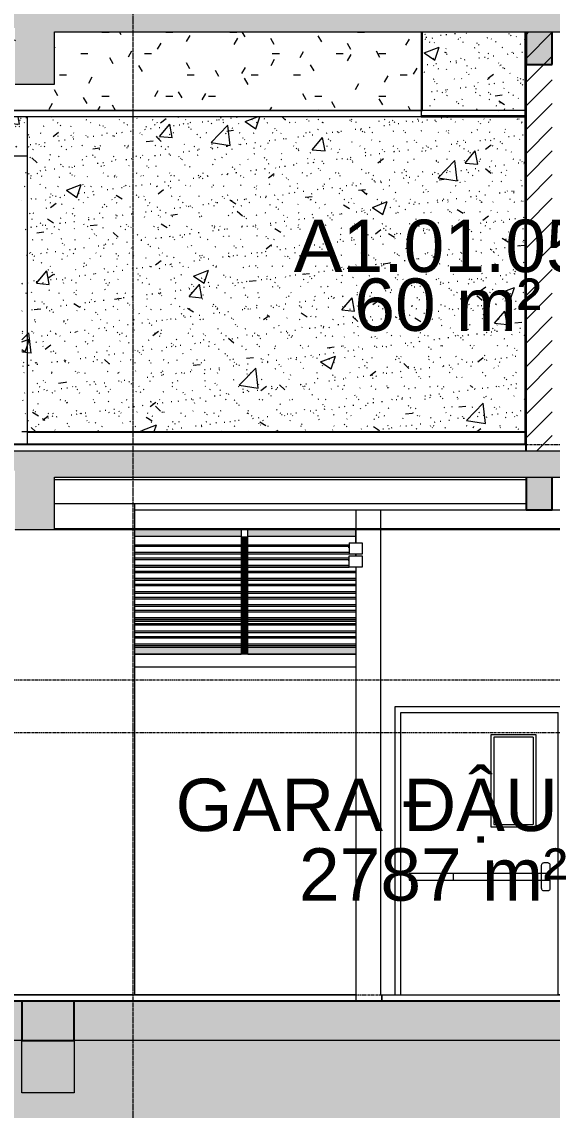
# Model space of a CAD drawing. Header units: millimetres. Extents: x 26124 to 258712, y -8723 to 35400.
# Drawn here: x 38003 to 42053, y -2882 to 5427 of the extents above; entities that cross this region are included whole.
import ezdxf

# ---------------------------------------------------------------- set-up
doc = ezdxf.new("R2010")
doc.units = ezdxf.units.MM
doc.linetypes.add('Centre', pattern=[31.75, 6.35, -4.7625, 15.875, -4.7625])
doc.linetypes.add('Grid Line', pattern=[22.225, 12.7, -3.175, 3.175, -3.175])
for name, color, linetype, lineweight in [('0-1', 7, 'Continuous', 5), ('A-AREA-IDEN', 2, 'Continuous', 9), ('A-CLNG', 13, 'Continuous', 9), ('A-CLNG-1', 250, 'Continuous', 18), ('A-CLNG-2', 7, 'Continuous', 9), ('A-CLNG-3', 13, 'Continuous', 18), ('A-CLNG-PATT-2', 9, 'Continuous', 9), ('A-CLNG-PATT-3', 13, 'Continuous', 9), ('A-DETL-GENF-1', 7, 'Continuous', 9), ('A-DETL-GENF-2', 9, 'Continuous', 9), ('A-DETL-MEDM', 33, 'Continuous', 18), ('A-DETL-THIN', 151, 'Continuous', 9), ('A-DOOR', 31, 'Continuous', 9), ('A-DOOR-1', 7, 'Continuous', 9), ('A-DOOR-FRAM', 31, 'Continuous', 9), ('A-FLOR-1', 10, 'Continuous', 25), ('A-FLOR-2', 7, 'Continuous', 9), ('A-FLOR-HRAL', 11, 'Continuous', 9), ('A-FLOR-HRAL-1', 253, 'Continuous', 9), ('A-FLOR-LEVL-2', 51, 'Centre', 9), ('A-FLOR-PATT-1', 7, 'Continuous', 9), ('A-GLAZ-CWMG', 51, 'Continuous', 9), ('A-WALL', 113, 'Continuous', 9), ('A-WALL-1', 113, 'Continuous', 18), ('A-WALL-PATT-1', 7, 'Continuous', 9), ('A-WALL-PATT-2', 9, 'Continuous', 9), ('A-WALL-PATT-4', 111, 'Continuous', 9), ('C-PRKG', 70, 'Continuous', 9), ('E-LITE-EQPM', 33, 'Continuous', 9), ('I-WALL-1', 250, 'Continuous', 18), ('I-WALL-2', 7, 'Continuous', 9), ('S-BEAM-1', 12, 'Continuous', 5), ('S-BEAM-2', 10, 'Continuous', 25), ('S-BEAM-3', 7, 'Continuous', 9), ('S-COLS', 52, 'Continuous', 9), ('S-GRID-1', 1, 'Grid Line', 9)]:
    doc.layers.add(name, color=color, linetype=linetype, lineweight=lineweight)
doc.styles.add('Arial_1', font='arial.ttf', dxfattribs={"height": 400})
pattern_1 = [(50, (80880.3, 14125), (1165.978, -102.01), [121.92, -1341.12]), (355, (80880.3, 14125), (-225.554, 1222.763), [97.536, -1072.896]), (100.451, (80977.5, 14116.5), (940.433, 1120.746), [103.616, -1139.776]), (46.184, (80880.3, 14450.1), (1734.906, -269.074), [182.88, -2011.68]), (96.636, (81024.9, 14427.7), (1519.377, 1583.536), [155.424, -1709.665]), (351.184, (80880.3, 14450.1), (1519.39, 1583.52), [146.304, -1609.344]), (21, (81042.9, 14368.8), (970.332, -654.498), [121.92, -1341.12]), (326, (81042.9, 14368.8), (395.533, 1178.804), [97.536, -1072.896]), (71.451, (81123.7, 14314.3), (1365.87, 524.296), [103.616, -1139.776]), (37.5, (80880.3, 14125), (19.767, 541.1527), [53.645, -1006.246, 53.645, -1035.507, -1076.96]), (37.5, (80880.3, 14125), (19.767, 541.1527), [-2149.043, 53.645, -1023.315]), (7.5, (80880.3, 14125), (427.646, 641.156), [53.645, -567.334, 53.645, -981.862, -410.464]), (7.5, (80880.3, 14125), (427.646, 641.156), [-1656.486, 53.645, -356.819]), (327.5, (80517.8, 14125), (867.782, -36.665), [53.645, -352.755, 53.645, -1214.323, -1682.496]), (327.5, (80517.8, 14125), (867.782, -36.665), [-1674.368, 53.645, -1628.85]), (317.5, (80355.2, 14125), (948.028, 162.731), [53.645, -474.675, 53.645, -788.416, -1194.816]), (317.5, (80355.2, 14125), (948.028, 162.731), [-1370.38, 53.645, -1141.17])]
pattern_2 = [(37.5, (80880.3, 14125), (-5.1206, 156.61216), [5.364, -118.181, 5.364, -132.812, -132.08]), (37.5, (80880.3, 14125), (-5.1206, 156.61216), [-261.722, 5.364, -126.716]), (7.5, (80880.3, 14125), (143.847, 229.3842), [5.364, -61.285, 5.364, -105.989, -42.672]), (7.5, (80880.3, 14125), (143.847, 229.3842), [-178.003, 5.364, -37.308]), (327.5, (80780.33, 14125), (253.11758, 0.46008), [5.364, -35.276, 5.364, -140.94, -191.008]), (327.5, (80780.33, 14125), (253.11758, 0.46008), [-186.944, 5.364, -185.644]), (317.5, (80780.33, 14125), (244.3381, 71.3376), [5.364, -14.956, 5.364, -90.546, -109.728]), (317.5, (80780.33, 14125), (244.3381, 71.3376), [-116.23, 5.364, -104.364])]

# ---------------------------------------------------------------- blocks, each defined once
blk = doc.blocks.new('NCV_TKTC_KET CAU_rvt-1-TKCS_MẶT CẮT 3')
at = {"layer": 'A-FLOR-PATT-1'}
h = blk.add_hatch(color=256, dxfattribs=at)
h.paths.add_polyline_path([(126852.6, -2350), (127252.6, -2350), (127252.6, -2050), (107452.6, -2050), (107452.6, -2350), (125935.5, -2350)])
h.paths.add_polyline_path([(34971.1, -2350), (53452.6, -2350), (53452.6, -2050), (33652.6, -2050), (33652.6, -2350), (34052.6, -2350)])
at = {"layer": 'S-BEAM-1'}
for points in [[(41852.6, 5100), (42052.6, 5100), (42052.6, 5350), (41852.6, 5350), (41852.6, 5225.8)], [(41852.6, 1700), (42052.6, 1700), (42052.6, 1950), (41852.6, 1950), (41852.6, 1809.6)], [(38402.6, -2750), (38402.6, -2050), (38002.6, -2050), (38002.6, -2750), (38219.9, -2750)]]:
    blk.add_hatch(color=256, dxfattribs=at).paths.add_polyline_path(points)
at = {"layer": 'A-FLOR-1'}
for p, q in [((53452.6, -2050), (33652.6, -2050)), ((38002.6, -2350), (38402.6, -2350))]:
    blk.add_line(p, q, dxfattribs=at)
at = {"layer": 'A-FLOR-2'}
blk.add_line((41852.6, 1930), (38252.6, 1930), dxfattribs=at)
at = {"layer": 'S-BEAM-2'}
for p, q in [((41852.6, 5350), (41852.6, 5100)), ((42052.6, 5100), (42052.6, 5350)), ((41852.6, 5100), (42052.6, 5100)), ((41852.6, 1950), (41852.6, 1700)), ((42052.6, 1700), (42052.6, 1950)), ((41852.6, 1700), (42052.6, 1700)), ((38402.6, -2050), (38002.6, -2050)), ((38002.6, -2050), (38002.6, -2350)), ((38402.6, -2350), (38402.6, -2050))]:
    blk.add_line(p, q, dxfattribs=at)
at = {"layer": 'S-BEAM-3'}
for p, q in [((38252.6, 1750), (41852.6, 1750)), ((38862.6, 1700), (41852.6, 1700)), ((42052.6, 1700), (42452.6, 1700))]:
    blk.add_line(p, q, dxfattribs=at)
blk = doc.blocks.new('DOOR_CW_01 CANH MO-PANEL KINH - DIG_02-800x2200-CỬA NHÔM KÍNH-400864-TKCS_MẶT CẮT 3')
at = {"layer": 'A-DOOR-1'}
for p, q in [((38042.564287, 7800), (37932.564287, 7800)), ((38052.564287, 5695), (38052.564287, 5700)), ((38052.564287, 5695), (38052.564287, 5700)), ((38052.564287, 5695), (38052.564287, 5700)), ((38112.564287, 5695), (38112.564287, 5700)), ((38152.564287, 5700), (38152.564287, 5695)), ((38152.564287, 5700), (38152.564287, 5695)), ((38152.564287, 5695), (38152.564287, 5700))]:
    blk.add_line(p, q, dxfattribs=at)
blk = doc.blocks.new('Railing - Railing-957962-TKCS_MẶT CẮT 3')
at = {"layer": 'A-FLOR-HRAL-1'}
for p, q in [((38042.564287, 2295), (41842.564287, 2295)), ((38042.564287, 2295), (38042.564287, 2200)), ((41852.564287, 2295), (41842.564287, 2295)), ((41842.564287, 2295), (41842.564287, 2200)), ((41852.564287, 2200), (41852.564287, 2295)), ((41842.564287, 2200), (41852.564287, 2200))]:
    blk.add_line(p, q, dxfattribs=at)
blk = doc.blocks.new('CL_01-VÁCH DỰNG THẠCH CAO CĂN HỘ LOẠI 1-5D9 - CL_01-VÁCH DỰNG THẠCH CAO CĂN HỘ LOẠI 1A-5-861306-TKCS_MẶT CẮT 3')
at = {"layer": 'A-CLNG-PATT-2'}
h = blk.add_hatch(dxfattribs=at)
h.set_pattern_fill('FP_2', color=256, style=0, pattern_type=2)
h.set_pattern_definition([(0, (80880.3, 14125), (650.24, 162.56), [53.645, -434.035, 53.645, -434.035, -2600.96]), (0, (80880.3, 14125), (650.24, 162.56), [-975.36, 53.645, -921.715, 53.645, -434.035, -1137.92]), (0, (80880.3, 14125), (650.24, 162.56), [-2438.4, 53.645, -271.475, 53.645, -759.155]), (120, (81124.14, 14206.28), (-465.9011, 481.84436), [53.645, -434.035, 53.645, -3034.995]), (120, (81124.14, 14206.28), (-465.9011, 481.84436), [-541.325, -434.035, 53.645, -921.715, -1625.6]), (120, (81124.14, 14206.28), (-465.9011, 481.84436), [-1950.72, 53.645, -434.035, 53.645, -1084.275]), (120, (81124.14, 14206.28), (-465.9011, 481.84436), [-2492.045, -271.475, 53.645, -759.155]), (240, (81205.42, 14531.4), (-184.3389, -644.40436), [53.645, -434.035, 53.645, -3034.995]), (240, (81205.42, 14531.4), (-184.3389, -644.40436), [-541.325, -434.035, 53.645, -921.715, -1625.6]), (240, (81205.42, 14531.4), (-184.3389, -644.40436), [-1950.72, 53.645, -434.035, 53.645, -1084.275]), (240, (81205.42, 14531.4), (-184.3389, -644.40436), [-2492.045, -271.475, 53.645, -759.155])])
h.paths.add_polyline_path([(38219.9, 4750), (41052.6, 4750), (41052.6, 5350), (38252.6, 5350), (38252.6, 4950), (37952.1, 4950), (37952.1, 5380), (35452.4, 5380), (35452.6, 4750), (37813.8, 4750)])
at = {"layer": 'A-CLNG-1'}
for p, q in [((35442.4, 5380), (35442.4, 4750)), ((35452.4, 4750), (35452.4, 5380)), ((41052.6, 5350), (41052.6, 4750)), ((41062.6, 4750), (41062.6, 5350)), ((35442.4, 4750), (35452.4, 4750)), ((41052.6, 4750), (41062.6, 4750))]:
    blk.add_line(p, q, dxfattribs=at)
at = {"layer": 'A-CLNG-2'}
blk.add_line((41052.6, 4750), (35452.6, 4750), dxfattribs=at)
blk = doc.blocks.new('NCV_TKTC_TANG 1_rvt-1-TKCS_MẶT CẮT 3')
at = {"layer": 'A-WALL-PATT-1'}
h = blk.add_hatch(dxfattribs=at)
h.set_pattern_fill('FP_5', color=256, style=0, pattern_type=2)
h.set_pattern_definition([(45, (80880.3, 14125), (-84.8528, 84.8528), [])])
h.paths.add_polyline_path([(41842.6, 2300), (41852.6, 2300), (41852.6, 5350), (41842.6, 5350), (41842.6, 2407.6)])
at = {"layer": 'A-WALL-PATT-2'}
h = blk.add_hatch(dxfattribs=at)
h.set_pattern_fill('FP_6', color=256, style=0, pattern_type=2)
h.set_pattern_definition(pattern_1)
h.paths.add_polyline_path([(38042.6, 2300), (41842.6, 2300), (41842.6, 4700), (38042.6, 4700), (38042.6, 2407.6)])
h.paths.add_polyline_path([(41468.6, 4750), (41842.6, 4750), (41842.6, 5350), (41062.6, 5350), (41062.6, 4750)])
h = blk.add_hatch(dxfattribs=at)
h.set_pattern_fill('FP_7', color=256, style=0, pattern_type=2)
h.set_pattern_definition(pattern_2)
h.paths.add_polyline_path([(38042.6, 2300), (41842.6, 2300), (41842.6, 4700), (38042.6, 4700), (38042.6, 2407.6)])
h.paths.add_polyline_path([(41468.6, 4750), (41842.6, 4750), (41842.6, 5350), (41062.6, 5350), (41062.6, 4750)])
h = blk.add_hatch(dxfattribs=at)
h.set_pattern_fill('FP_6', color=256, style=0, pattern_type=2)
h.set_pattern_definition(pattern_1)
h.paths.add_polyline_path([(37102.6, 2300), (37102.6, 4400), (38002.6, 4400), (38002.6, 2300), (38042.6, 2300), (38042.6, 4700), (37622.2, 4700), (37622.2, 4660), (37482.2, 4660), (37482.2, 4700), (37062.2, 4700), (37062.2, 2300)])
h = blk.add_hatch(dxfattribs=at)
h.set_pattern_fill('FP_7', color=256, style=0, pattern_type=2)
h.set_pattern_definition(pattern_2)
h.paths.add_polyline_path([(37102.6, 2300), (37102.6, 4400), (38002.6, 4400), (38002.6, 2300), (38042.6, 2300), (38042.6, 4700), (37622.2, 4700), (37622.2, 4660), (37482.2, 4660), (37482.2, 4700), (37062.2, 4700), (37062.2, 2300)])
at = {"layer": 'A-CLNG-1'}
for p, q in [((41852.6, 4750), (41052.6, 4750)), ((41052.6, 4750), (41052.6, 4700)), ((41852.6, 4700), (41852.6, 4750)), ((41052.6, 4700), (41852.6, 4700))]:
    blk.add_line(p, q, dxfattribs=at)
at = {"layer": 'A-CLNG-2'}
for p, q in [((35452.6, 4750), (41052.6, 4750)), ((41052.6, 4700), (35452.6, 4700)), ((41852.6, 4710), (41052.6, 4710))]:
    blk.add_line(p, q, dxfattribs=at)
at = {"layer": 'A-FLOR-1'}
for p, q in [((41852.6, 2200), (35052.6, 2200)), ((41852.6, 2150), (41852.6, 2200))]:
    blk.add_line(p, q, dxfattribs=at)
at = {"layer": 'I-WALL-1'}
for p, q in [((41842.6, 5350), (41842.6, 2300)), ((41852.6, 2300), (41852.6, 5350)), ((41842.6, 2300), (41852.6, 2300))]:
    blk.add_line(p, q, dxfattribs=at)
at = {"layer": 'I-WALL-2'}
for p, q in [((38042.6, 4700), (38042.6, 2300)), ((38002.6, 2300), (38042.6, 2300)), ((38042.6, 2300), (41842.6, 2300))]:
    blk.add_line(p, q, dxfattribs=at)
at = {"layer": 'A-CLNG'}
blk.add_blockref('CL_01-VÁCH DỰNG THẠCH CAO CĂN HỘ LOẠI 1-5D9 - CL_01-VÁCH DỰNG THẠCH CAO CĂN HỘ LOẠI 1A-5-861306-TKCS_MẶT CẮT 3', (0, 0), dxfattribs=at)
at = {"layer": 'A-DOOR'}
blk.add_blockref('DOOR_CW_01 CANH MO-PANEL KINH - DIG_02-800x2200-CỬA NHÔM KÍNH-400864-TKCS_MẶT CẮT 3', (0, -3400), dxfattribs=at)
at = {"layer": 'A-FLOR-HRAL'}
blk.add_blockref('Railing - Railing-957962-TKCS_MẶT CẮT 3', (0, 0), dxfattribs=at)
blk = doc.blocks.new('xe oto1 - xe oto-612721-TKCS_MẶT CẮT 3')
at = {"layer": 'C-PRKG'}
for p, q in [((38652.635618, -2000), (33852.635618, -2000)), ((33852.635618, -2000), (38652.635618, -2000)), ((33852.635618, -2000), (33902.635618, -2000)), ((34352.635618, -2000), (33852.635618, -2000)), ((33902.635618, -2000), (33852.635618, -2000)), ((33902.635618, -2000), (34352.635618, -2000)), ((38652.635618, -2000), (33952.564287, -2000)), ((33952.564287, -2000), (38652.635618, -2000)), ((33952.564287, -2000), (34352.635618, -2000)), ((34352.635618, -2000), (33952.564287, -2000)), ((34682.635618, -2000), (35032.635618, -2000)), ((34682.635618, -2000), (35032.635618, -2000)), ((34682.635618, -2000), (35032.635618, -2000)), ((34682.635618, -2000), (35032.635618, -2000)), ((34802.635618, -2000), (34902.635618, -2000)), ((34902.635618, -2000), (34802.635618, -2000)), ((34802.635618, -2000), (34902.635618, -2000)), ((34902.635618, -2000), (34802.635618, -2000)), ((34802.635618, -2000), (34902.635618, -2000)), ((34902.635618, -2000), (34802.635618, -2000)), ((34802.635618, -2000), (34902.635618, -2000)), ((34902.635618, -2000), (34802.635618, -2000)), ((38352.635618, -2000), (38752.635618, -2000)), ((38852.635618, -2000), (38352.635618, -2000)), ((38352.635618, -2000), (38852.635618, -2000)), ((38752.635618, -2000), (38352.635618, -2000)), ((38752.635618, -2000), (38852.635618, -2000)), ((38852.635618, -2000), (38752.635618, -2000))]:
    blk.add_line(p, q, dxfattribs=at)
blk = doc.blocks.new('EAE_STL_PENDANT_TK_15W_120cm - LIC_01-ĐÈN LED BATTEN 1_2_ P_2x20W_ ÁNH SÁNG TRẮNG 6000K_ LẮP ĐẶT NỔI_TREO TY-V8-TKCS_MẶT CẮT 3')
at = {"layer": 'E-LITE-EQPM'}
for p, q in [((40502.6, 1350), (40602.6, 1350)), ((40502.6, 1348), (40502.6, 1350)), ((40502.6, 1264), (40502.6, 1348)), ((40550.1, 1364), (40550.1, 1350)), ((40550.1, 1364), (40550.1, 1350)), ((40555.1, 1350), (40555.1, 1364)), ((40555.1, 1350), (40555.1, 1364)), ((40602.6, 1350), (40602.6, 1348)), ((40602.6, 1348), (40602.6, 1264)), ((40500.6, 1321.7), (40500.6, 1322)), ((40500.6, 1322), (40502.6, 1322)), ((40500.6, 1321.9), (40502.6, 1321.9)), ((40500.6, 1321.9), (40502.6, 1321.9)), ((40500.6, 1311.8), (40500.6, 1321.7)), ((40500.6, 1321.7), (40502.6, 1321.7)), ((40502.6, 1311.8), (40500.6, 1311.8)), ((40500.6, 1311.7), (40502.6, 1311.7)), ((40602.6, 1264), (40502.6, 1264))]:
    blk.add_line(p, q, dxfattribs=at)
blk = doc.blocks.new('EAE_STL_PENDANT_TK_15W_120cm - LIC_01-ĐÈN LED BATTEN 1_2_ P_2x20W_ ÁNH SÁNG TRẮNG 6000K_ LẮP ĐẶT NỔI_TREO TY-1354115-TKCS_MẶT CẮT 3')
at = {"layer": 'E-LITE-EQPM'}
for p, q in [((34950.1, 1550), (34950.1, 1450)), ((34950.1, 1550), (34950.1, 1450)), ((34955.1, 1450), (34955.1, 1550)), ((34955.1, 1450), (34955.1, 1550)), ((34902.6, 1422), (34900.6, 1422)), ((34900.6, 1420.6), (34900.6, 1421.9)), ((34902.6, 1421.9), (34900.6, 1421.9)), ((34902.6, 1421.9), (34900.6, 1421.9)), ((34900.6, 1411.8), (34900.6, 1420.6)), ((34902.6, 1420.6), (34900.6, 1420.6)), ((34902.6, 1420.6), (34900.6, 1420.6)), ((34902.6, 1450), (35002.6, 1450)), ((34902.6, 1450), (34902.6, 1448)), ((34902.6, 1448), (34902.6, 1364)), ((35002.6, 1450), (35002.6, 1448)), ((35002.6, 1448), (35002.6, 1364)), ((34902.6, 1411.8), (34900.6, 1411.8)), ((34902.6, 1411.7), (34900.6, 1411.7)), ((35002.6, 1364), (34902.6, 1364))]:
    blk.add_line(p, q, dxfattribs=at)
blk = doc.blocks.new('FD_01 - FD_01-1200x2200mm-1787918-TKCS_MẶT CẮT 3')
at = {"layer": 'A-DOOR'}
for p, q in [((41587.6, -15), (41927.6, -15)), ((41587.6, -720), (41587.6, -15)), ((41607.6, -35), (41607.6, -700)), ((41907.6, -35), (41607.6, -35)), ((41907.6, -35), (41907.6, -700)), ((41927.6, -15), (41927.6, -720)), ((41927.6, -720), (41587.6, -720)), ((41607.6, -700), (41907.6, -700)), ((41990.6, -992), (42016, -992)), ((41297.2, -1074.6), (40960.1, -1074.6)), ((40960.1, -1074.6), (40960.1, -1125.4)), ((41297.2, -1074.6), (41297.2, -1125.4)), ((41971.6, -1074.6), (41297.2, -1074.6)), ((41971.6, -1074.6), (41971.6, -1011.1)), ((41971.6, -1125.4), (41971.6, -1074.6)), ((42035.1, -1074.6), (41971.6, -1074.6)), ((42035.1, -1011.1), (42035.1, -1074.6)), ((42035.1, -1125.4), (42035.1, -1074.6)), ((40960.1, -1125.4), (41297.2, -1125.4)), ((41297.2, -1125.4), (41971.6, -1125.4)), ((41971.6, -1125.4), (42035.1, -1125.4)), ((41971.6, -1188.9), (41971.6, -1125.4)), ((42035.1, -1125.4), (42035.1, -1188.9)), ((42016, -1207.9), (41990.6, -1207.9))]:
    blk.add_line(p, q, dxfattribs=at)
at = {"layer": 'A-DOOR', "flags": 128}
for points in [[(41971.6, -1011.1), (41972, -1006.9), (41973.5, -1002.8), (41975.7, -999.2), (41978.7, -996.2), (41982.3, -993.9), (41986.4, -992.5), (41990.6, -992)], [(42016, -992), (42020.3, -992.5), (42024.3, -993.9), (42027.9, -996.2), (42030.9, -999.2), (42033.2, -1002.8), (42034.6, -1006.9), (42035.1, -1011.1)], [(41990.6, -1207.9), (41986.4, -1207.5), (41982.3, -1206.1), (41978.7, -1203.8), (41975.7, -1200.8), (41973.5, -1197.2), (41972, -1193.1), (41971.6, -1188.9)], [(42035.1, -1188.9), (42034.6, -1193.1), (42033.2, -1197.2), (42030.9, -1200.8), (42027.9, -1203.8), (42024.3, -1206.1), (42020.3, -1207.5), (42016, -1207.9)]]:
    blk.add_lwpolyline(points, dxfattribs=at)
at = {"layer": 'A-DOOR-FRAM'}
for p, q in [((40897.6, -2000), (40897.6, 155)), ((40897.6, 155), (42097.6, 155)), ((42097.6, -2000), (42097.6, 155)), ((40852.6, -2000), (40897.6, -2000)), ((42142.6, -2000), (42097.6, -2000))]:
    blk.add_line(p, q, dxfattribs=at)
blk = doc.blocks.new('XE MAY2 - xe may 2-614215-TKCS_MẶT CẮT 3')
at = {"layer": 'C-PRKG'}
for p, q in [((38862.564287, -2000), (38952.564287, -2000)), ((38952.564287, -2000), (38862.564287, -2000))]:
    blk.add_line(p, q, dxfattribs=at)
blk = doc.blocks.new('XE MAY2 - xe may 2-V18-TKCS_MẶT CẮT 3')
at = {"layer": 'C-PRKG'}
for p, q in [((38952.564287, -2000), (39752.564287, -2000)), ((39752.564287, -2000), (38952.564287, -2000)), ((39102.564287, -2000), (39602.564287, -2000)), ((39102.564287, -2000), (39602.564287, -2000))]:
    blk.add_line(p, q, dxfattribs=at)
blk = doc.blocks.new('Rectangular Mullion - 50 x 100mm-3084807-TKCS_MẶT CẮT 3')
at = {"layer": 'A-GLAZ-CWMG'}
blk.add_hatch(color=256, dxfattribs=at).paths.add_polyline_path([(39727.5, 1500), (40550.1, 1500), (40550.1, 1550), (39727.5, 1550)])
for q in [(39727.5, 1550), (40552.6, 1500)]:
    blk.add_line((39727.5, 1500), q, dxfattribs=at)
blk = doc.blocks.new('Rectangular Mullion - 50 x 100mm-V26-TKCS_MẶT CẮT 3')
at = {"layer": 'A-GLAZ-CWMG'}
blk.add_hatch(color=256, dxfattribs=at).paths.add_polyline_path([(38862.6, 1500), (39677.6, 1500), (39677.6, 1550), (38862.6, 1550)])
for p in [(38862.6, 1500), (39677.6, 1550)]:
    blk.add_line(p, (39677.6, 1500), dxfattribs=at)
blk = doc.blocks.new('Rectangular Mullion - 50 x 100mm-3084809-TKCS_MẶT CẮT 3')
at = {"layer": 'A-GLAZ-CWMG'}
blk.add_hatch(color=256, dxfattribs=at).paths.add_polyline_path([(38862.6, 600), (39677.7, 600), (39677.7, 650), (38862.6, 650), (38862.6, 613.7)])
for p, q in [((39677.7, 650), (38862.6, 650)), ((38862.6, 600), (39677.7, 600)), ((39677.7, 650), (39677.7, 600))]:
    blk.add_line(p, q, dxfattribs=at)
blk = doc.blocks.new('Rectangular Mullion - 50 x 100mm-V27-TKCS_MẶT CẮT 3')
at = {"layer": 'A-GLAZ-CWMG'}
blk.add_hatch(color=256, dxfattribs=at).paths.add_polyline_path([(39727.6, 600), (40552.6, 600), (40552.6, 650), (39727.6, 650), (39727.6, 613.7)])
for p, q in [((39727.6, 600), (39727.6, 650)), ((40552.6, 650), (39727.6, 650)), ((39727.6, 600), (40552.6, 600))]:
    blk.add_line(p, q, dxfattribs=at)
blk = doc.blocks.new('Rectangular Mullion - MULLION LA SACH-3084811-TKCS_MẶT CẮT 3')
at = {"layer": 'A-GLAZ-CWMG'}
for p, q in [((38862.6, 734.3), (39677.6, 734.3)), ((38862.6, 734.2), (39677.6, 734.2)), ((38862.6, 723.1), (39677.6, 723.1)), ((39677.6, 676.1), (38862.6, 676.1)), ((38862.6, 665.9), (39677.6, 665.9)), ((38862.6, 665.8), (39677.6, 665.8)), ((38862.6, 664.8), (39677.6, 664.8))]:
    blk.add_line(p, q, dxfattribs=at)
blk = doc.blocks.new('Rectangular Mullion - MULLION LA SACH-V28-TKCS_MẶT CẮT 3')
at = {"layer": 'A-GLAZ-CWMG'}
for p, q in [((39727.6, 734.3), (40552.6, 734.3)), ((39727.6, 734.2), (40552.6, 734.2)), ((39727.6, 723.1), (40552.6, 723.1)), ((40552.6, 676.1), (39727.6, 676.1)), ((39727.6, 665.9), (40552.6, 665.9)), ((39727.6, 665.8), (40552.6, 665.8)), ((39727.6, 664.8), (40552.6, 664.8))]:
    blk.add_line(p, q, dxfattribs=at)
blk = doc.blocks.new('Rectangular Mullion - MULLION LA SACH-V29-TKCS_MẶT CẮT 3')
at = {"layer": 'A-GLAZ-CWMG'}
for p, q in [((39727.6, 1334.3), (40502.6, 1334.3)), ((39727.6, 1334.2), (40502.6, 1334.2)), ((39727.6, 1323.1), (40502.6, 1323.1)), ((40502.6, 1276.1), (39727.6, 1276.1)), ((39727.6, 1265.9), (40502.6, 1265.9)), ((39727.6, 1265.8), (40502.6, 1265.8)), ((39727.6, 1264.8), (40502.6, 1264.8))]:
    blk.add_line(p, q, dxfattribs=at)
blk = doc.blocks.new('Rectangular Mullion - 50 x 100mm-2333204-TKCS_MẶT CẮT 3')
at = {"layer": 'A-GLAZ-CWMG'}
blk.add_hatch(color=256, dxfattribs=at).paths.add_polyline_path([(39727.6, 600), (39727.6, 700), (39677.6, 700), (39677.6, 600)])
for p, q in [((39677.6, 700), (39677.6, 600)), ((39727.6, 600), (39727.6, 700)), ((39727.6, 600), (39677.6, 600))]:
    blk.add_line(p, q, dxfattribs=at)
blk = doc.blocks.new('Rectangular Mullion - 50 x 100mm-2333205-TKCS_MẶT CẮT 3')
at = {"layer": 'A-GLAZ-CWMG'}
blk.add_hatch(color=256, dxfattribs=at).paths.add_polyline_path([(39727.6, 700), (39727.6, 800), (39677.6, 800), (39677.6, 700)])
for p, q in [((39677.6, 800), (39677.6, 700)), ((39727.6, 700), (39727.6, 800))]:
    blk.add_line(p, q, dxfattribs=at)

msp = doc.modelspace()

# ---------------------------------------------------------------- hatches: boundary and pattern name
at = {"layer": 'A-CLNG-PATT-3'}
h = msp.add_hatch(dxfattribs=at)
h.set_pattern_fill('FP_4', color=256, style=0, pattern_type=2)
h.set_pattern_definition([(0, (80880.3, 14125), (1300.48, 325.12), [53.645, -921.715, 53.645, -6123.635]), (0, (80880.3, 14125), (1300.48, 325.12), [-1029.005, -921.715, 53.645, -1897.075, -3251.2]), (0, (80880.3, 14125), (1300.48, 325.12), [-3901.44, 53.645, -921.715, 53.645, -2222.195]), (0, (80880.3, 14125), (1300.48, 325.12), [-4930.445, -596.595, 53.645, -1571.955]), (120, (81367.98, 14287.56), (-931.8022, 963.6887), [53.645, -921.715, -6177.28]), (120, (81367.98, 14287.56), (-931.8022, 963.6887), [-975.36, 53.645, -921.715, -5201.92]), (120, (81367.98, 14287.56), (-931.8022, 963.6887), [-1950.72, 53.645, -1897.075, -3251.2]), (120, (81367.98, 14287.56), (-931.8022, 963.6887), [-3901.44, 53.645, -921.715, -2275.84]), (120, (81367.98, 14287.56), (-931.8022, 963.6887), [-4876.8, 53.645, -596.595, -1625.6]), (120, (81367.98, 14287.56), (-931.8022, 963.6887), [-5527.04, 53.645, -1571.955]), (240, (81530.54, 14937.8), (-368.6778, -1288.8087), [53.645, -921.715, -6177.28]), (240, (81530.54, 14937.8), (-368.6778, -1288.8087), [-975.36, 53.645, -921.715, -5201.92]), (240, (81530.54, 14937.8), (-368.6778, -1288.8087), [-1950.72, 53.645, -1897.075, -3251.2]), (240, (81530.54, 14937.8), (-368.6778, -1288.8087), [-3901.44, 53.645, -921.715, -2275.84]), (240, (81530.54, 14937.8), (-368.6778, -1288.8087), [-4876.8, 53.645, -596.595, -1625.6]), (240, (81530.54, 14937.8), (-368.6778, -1288.8087), [-5527.04, 53.645, -1571.955])])
h.paths.add_polyline_path([(33952.6, 1550), (37952.1, 1550), (37952.1, 1555), (33952.6, 1555)])
h.paths.add_polyline_path([(126952.5, 1550), (126952.5, 1555), (122953, 1555), (122953, 1550), (126747.7, 1550)])
h.paths.add_polyline_path([(43905.1, 1550), (44452.6, 1550), (44452.6, 1555), (38252.6, 1555), (38252.6, 1550), (43499.1, 1550)])
h.paths.add_polyline_path([(122652.5, 1550), (122652.5, 1555), (116452.6, 1555), (116452.6, 1550), (121874.6, 1550)])
at = {"layer": 'A-DETL-GENF-1'}
h = msp.add_hatch(color=256, dxfattribs=at)
h.paths.add_polyline_path([(116152.5, 1550), (116452.5, 1550), (116452.5, 1950), (118252.6, 1950), (118252.6, 1700), (118452.6, 1700), (118452.6, 1950), (122652.5, 1950), (122652.5, 1550), (122953, 1550), (122953, 1950), (126952.5, 1950), (126952.5, 1550), (127252.5, 1550), (127252.5, 2150), (112052.6, 2150), (112052.6, 1550), (112352.5, 1550), (112352.5, 1950), (116152.5, 1950), (116152.5, 1809.6)])
h.paths.add_polyline_path([(33652.6, 1550), (33952.6, 1550), (33952.6, 2000), (37952.1, 2000), (37952.1, 1550), (38252.6, 1550), (38252.6, 1950), (42452.6, 1950), (42452.6, 1700), (42652.6, 1700), (42652.6, 1950), (44452.6, 1950), (44452.6, 1550), (44752.6, 1550), (44752.6, 1950), (48552.6, 1950), (48552.6, 1550), (48852.6, 1550), (48852.6, 2150), (33652.6, 2150), (33652.6, 1809.6)])
h.paths.add_polyline_path([(126952.5, 4950), (127252.5, 4950), (127252.5, 5550), (112052.6, 5550), (112052.6, 4950), (112352.5, 4950), (112352.5, 5350), (116152.5, 5350), (116152.5, 4950), (116452.5, 4950), (116452.5, 5350), (118252.6, 5350), (118252.6, 5100), (118452.6, 5100), (118452.6, 5350), (122652.5, 5350), (122652.5, 4950), (122953, 4950), (122953, 5350), (126952.5, 5350)])
h.paths.add_polyline_path([(44752.6, 4950), (44752.6, 5350), (48552.6, 5350), (48552.6, 4950), (48852.6, 4950), (48852.6, 5550), (33652.6, 5550), (33652.6, 4950), (33952.6, 4950), (33952.6, 5380), (37952.1, 5380), (37952.1, 4950), (38252.6, 4950), (38252.6, 5350), (42452.6, 5350), (42452.6, 5100), (42652.6, 5100), (42652.6, 5350), (44452.6, 5350), (44452.6, 4950), (44717.3, 4950)])
h.paths.add_polyline_path([(126952.5, 8350), (127252.5, 8350), (127252.5, 8950), (112052.6, 8950), (112052.6, 8350), (112352.5, 8350), (112352.5, 8750), (116152.5, 8750), (116152.5, 8350), (116452.5, 8350), (116452.5, 8750), (118252.6, 8750), (118252.6, 8500), (118452.6, 8500), (118452.6, 8750), (122652.5, 8750), (122652.5, 8350), (122953, 8350), (122953, 8750), (126952.5, 8750)])
h.paths.add_polyline_path([(33952.6, 8350), (33952.6, 8780), (37952.1, 8780), (37952.1, 8350), (38252.6, 8350), (38252.6, 8750), (42452.6, 8750), (42452.6, 8500), (42652.6, 8500), (42652.6, 8750), (44452.6, 8750), (44452.6, 8350), (44752.6, 8350), (44752.6, 8750), (48552.6, 8750), (48552.6, 8350), (48852.6, 8350), (48852.6, 8950), (33652.6, 8950), (33652.6, 8350)])
h.paths.add_polyline_path([(33952.6, 11750), (33952.6, 12200), (37952.1, 12200), (37952.1, 11750), (38252.6, 11750), (38252.6, 12150), (42452.6, 12150), (42452.6, 11900), (42652.6, 11900), (42652.6, 12150), (44452.6, 12150), (44452.6, 11750), (44752.6, 11750), (44752.6, 12150), (48552.6, 12150), (48552.6, 11750), (48852.6, 11750), (48852.6, 12350), (33652.6, 12350), (33652.6, 11750)])
h.paths.add_polyline_path([(116189.3, 11750), (116452.5, 11750), (116452.5, 12150), (118252.6, 12150), (118252.6, 11900), (118452.6, 11900), (118452.6, 12150), (122652.5, 12150), (122652.5, 11750), (122953, 11750), (122953, 12150), (126952.5, 12150), (126952.5, 11750), (127252.5, 11750), (127252.5, 12350), (112052.6, 12350), (112052.6, 11750), (112352.5, 11750), (112352.5, 12150), (116152.5, 12150), (116152.5, 11750)])
h.paths.add_polyline_path([(126952.5, 15150), (127252.5, 15150), (127252.5, 15750), (112052.6, 15750), (112052.6, 15150), (112352.5, 15150), (112352.5, 15550), (116152.5, 15550), (116152.5, 15150), (116452.5, 15150), (116452.5, 15550), (118252.6, 15550), (118252.6, 15300), (118452.6, 15300), (118452.6, 15550), (122652.5, 15550), (122652.5, 15150), (122953, 15150), (122953, 15550), (126952.5, 15550)])
h.paths.add_polyline_path([(33952.6, 15150), (33952.6, 15600), (37952.1, 15600), (37952.1, 15150), (38252.6, 15150), (38252.6, 15550), (42452.6, 15550), (42452.6, 15300), (42652.6, 15300), (42652.6, 15550), (44452.6, 15550), (44452.6, 15150), (44752.6, 15150), (44752.6, 15550), (48552.6, 15550), (48552.6, 15150), (48852.6, 15150), (48852.6, 15750), (33652.6, 15750), (33652.6, 15150)])
h.paths.add_polyline_path([(126952.5, 18550), (127252.5, 18550), (127252.5, 19150), (112052.6, 19150), (112052.6, 18550), (112352.5, 18550), (112352.5, 18950), (116152.5, 18950), (116152.5, 18550), (116452.5, 18550), (116452.5, 18950), (118252.6, 18950), (118252.6, 18700), (118452.6, 18700), (118452.6, 18950), (122652.5, 18950), (122652.5, 18550), (122953, 18550), (122953, 18950), (126952.5, 18950), (126952.5, 18552.9)])
h.paths.add_polyline_path([(33952.6, 18550), (33952.6, 19000), (37952.1, 19000), (37952.1, 18550), (38252.6, 18550), (38252.6, 18950), (42452.6, 18950), (42452.6, 18700), (42652.6, 18700), (42652.6, 18950), (44452.6, 18950), (44452.6, 18550), (44752.6, 18550), (44752.6, 18950), (48552.6, 18950), (48552.6, 18550), (48852.6, 18550), (48852.6, 19150), (33652.6, 19150), (33652.6, 18550)])
h.paths.add_polyline_path([(126952.5, 21950), (127252.5, 21950), (127252.5, 22550), (112052.6, 22550), (112052.6, 21950), (112352.5, 21950), (112352.5, 22350), (116152.5, 22350), (116152.5, 21950), (116452.5, 21950), (116452.5, 22350), (118252.6, 22350), (118252.6, 22100), (118452.6, 22100), (118452.6, 22350), (122652.5, 22350), (122652.5, 21950), (122953, 21950), (122953, 22350), (126952.5, 22350), (126952.5, 22140.7)])
h.paths.add_polyline_path([(33652.6, 21950), (33952.6, 21950), (33952.6, 22400), (37952.1, 22400), (37952.1, 21950), (38252.6, 21950), (38252.6, 22350), (42452.6, 22350), (42452.6, 22100), (42652.6, 22100), (42652.6, 22350), (44452.6, 22350), (44452.6, 21950), (44752.6, 21950), (44752.6, 22350), (48552.6, 22350), (48552.6, 21950), (48852.6, 21950), (48852.6, 22550), (33652.6, 22550), (33652.6, 22140.7)])
h.paths.add_polyline_path([(127252.5, 25350), (127252.5, 25950), (112052.6, 25950), (112052.6, 25350), (112352.5, 25350), (112352.5, 25750), (116152.5, 25750), (116152.5, 25350), (116452.5, 25350), (116452.5, 25750), (118252.6, 25750), (118252.6, 25500), (118452.6, 25500), (118452.6, 25750), (122652.5, 25750), (122652.5, 25350), (122953, 25350), (122953, 25750), (126952.5, 25750), (126952.5, 25350)])
h.paths.add_polyline_path([(33952.6, 25350), (33952.6, 25800), (37952.1, 25800), (37952.1, 25350), (38252.6, 25350), (38252.6, 25750), (42452.6, 25750), (42452.6, 25500), (42652.6, 25500), (42652.6, 25750), (44452.6, 25750), (44452.6, 25350), (44752.6, 25350), (44752.6, 25750), (48552.6, 25750), (48552.6, 25350), (48852.6, 25350), (48852.6, 25950), (33652.6, 25950), (33652.6, 25350)])
h.paths.add_polyline_path([(126952.6, 28750), (127252.6, 28750), (127252.6, 29650), (127052.6, 29650), (127052.6, 29350), (116452.6, 29350), (116452.6, 29550), (112052.6, 29550), (112052.6, 28950), (112352.7, 28950), (112352.7, 29350), (116152.6, 29350), (116152.6, 28950), (116452.6, 28950), (116452.6, 29150), (118252.6, 29150), (118252.6, 28900), (118452.6, 28900), (118452.6, 29150), (122652.6, 29150), (122652.6, 28750), (122952.6, 28750), (122952.6, 29150), (126952.6, 29150)])
h.paths.add_polyline_path([(33952.6, 28750), (33952.6, 29150), (37952.1, 29150), (37952.1, 28750), (38252.6, 28750), (38252.6, 29150), (42452.6, 29150), (42452.6, 28900), (42652.6, 28900), (42652.6, 29150), (44452.6, 29150), (44452.6, 28950), (44752.6, 28950), (44752.6, 29350), (48552.6, 29350), (48552.6, 28950), (48852.6, 28950), (48852.6, 29550), (44452.6, 29550), (44452.6, 29350), (33852.6, 29350), (33852.6, 29650), (33652.6, 29650), (33652.6, 28750)])
h.paths.add_polyline_path([(127252.6, 32700), (127252.6, 33200), (126454.5, 33200), (126454.5, 33000), (127054.5, 33000), (127054.5, 32700)])
h.paths.add_polyline_path([(33652.6, 32700), (33850.6, 32700), (33850.6, 33000), (34450.6, 33000), (34450.6, 33200), (33652.6, 33200)])
h.paths.add_polyline_path([(112252.5, 32800), (112252.5, 33000), (114152.7, 33000), (114152.7, 32800), (114352.5, 32800), (114352.5, 33000), (116252.6, 33000), (116252.6, 32800), (116452.6, 32800), (116452.6, 33200), (112052.4, 33200), (112052.4, 32800)])
h.paths.add_polyline_path([(46752.4, 32800), (46752.4, 33000), (48652.6, 33000), (48652.6, 32800), (48852.7, 32800), (48852.7, 33200), (44452.6, 33200), (44452.6, 32800), (44652.6, 32800), (44652.6, 33000), (46552.6, 33000), (46552.6, 32800)])
at = {"layer": 'A-DETL-GENF-2'}
h = msp.add_hatch(dxfattribs=at)
h.set_pattern_fill('FP_49', color=256, style=0, pattern_type=2)
h.set_pattern_definition([(0, (80880.3, 14125), (774.192, 774.192), [774.192, -774.192]), (0, (80880.3, 14415.3), (774.192, 774.192), [774.192, -774.192]), (0, (80880.3, 14705.64), (774.192, 774.192), [774.192, -774.192]), (90, (80977.1, 14802.4), (-774.192, 774.192), [774.192, -774.192]), (90, (81267.4, 14802.4), (-774.192, 774.192), [774.192, -774.192]), (90, (81557.7, 14802.4), (-774.192, 774.192), [774.192, -774.192])])
h.paths.add_polyline_path([(28793.1, -4170.1), (132433, -4170.1), (132433, -222.8), (129793.4, -74.5), (127252.6, -74.5), (127252.6, -2750), (126852.6, -2750), (126852.6, -2350), (122902.6, -2350), (122902.6, -2750), (122502.6, -2750), (122502.6, -2350), (116502.6, -2350), (116502.6, -2750), (116102.7, -2750), (116102.7, -2350), (112952.6, -2350), (112952.6, -2750), (112652.6, -2750), (112652.6, -2350), (107852.5, -2350), (107852.5, -2750), (107452.5, -2750), (107452.5, 800), (68252.6, 800), (68252.6, -2350), (53452.6, -2350), (53452.6, -2750), (53052.6, -2750), (53052.6, -2350), (44852.6, -2350), (44852.6, -2750), (44452.6, -2750), (44452.6, -2350), (38402.6, -2350), (38402.6, -2750), (38002.6, -2750), (38002.6, -2350), (34052.6, -2350), (34052.6, -2750), (33652.6, -2750), (33652.6, -74.5), (31103.6, -74.5), (28473.7, -222.8), (28473.7, -4170.1), (28517.9, -4170.1)])
at = {"layer": 'A-WALL-PATT-4'}
h = msp.add_hatch(dxfattribs=at)
h.set_pattern_fill('FP_1', color=256, style=0, pattern_type=2)
h.set_pattern_definition([(45, (80880.3, 14125), (-90.50967, 90.50967), [])])
h.paths.add_polyline_path([(42052.6, 2150), (42052.6, 5350), (41852.6, 5350), (41852.6, 2150), (41874.7, 2150)])

# ---------------------------------------------------------------- linework, layer by layer
at = {"layer": 'A-CLNG-3'}
for p, q in [((44452.6, 1555), (38252.6, 1555)), ((38252.6, 1550), (44452.6, 1550))]:
    msp.add_line(p, q, dxfattribs=at)
at = {"layer": 'A-DETL-MEDM'}
for p, q in [((38252.6, 4950), (38252.6, 5350)), ((38252.6, 5350), (42452.6, 5350)), ((37952.1, 4950), (38252.6, 4950)), ((48852.6, 2150), (33652.6, 2150)), ((38252.6, 1550), (38252.6, 1950)), ((38252.6, 1950), (42452.6, 1950)), ((37952.1, 1550), (38252.6, 1550))]:
    msp.add_line(p, q, dxfattribs=at)
at = {"layer": 'A-DETL-THIN'}
for p, q in [((38002.6, -2350), (34052.6, -2350)), ((38002.6, -2750), (38002.6, -2350)), ((44452.6, -2350), (38402.6, -2350)), ((38402.6, -2350), (38402.6, -2750)), ((38402.6, -2750), (38002.6, -2750))]:
    msp.add_line(p, q, dxfattribs=at)
at = {"layer": 'A-FLOR-LEVL-2'}
for p, q in [((26123.8, 2200), (134152.6, 2200)), ((134152.6, 400), (26123.8, 400)), ((132120.6, 0), (26123.8, 0)), ((26123.8, -2000), (132120.6, -2000))]:
    msp.add_line(p, q, dxfattribs=at)
at = {"layer": 'A-WALL'}
for p, q in [((38862.6, 1750), (38862.6, 1555)), ((40742.6, 1700), (40742.6, 1555)), ((38862.6, 1550), (38862.6, -2000)), ((40742.6, 1550), (40742.6, -2000)), ((39677.6, 850), (38862.6, 850)), ((40552.6, 850), (39727.6, 850)), ((40552.6, 600), (38862.6, 600)), ((40552.6, 500), (38862.6, 500)), ((40852.6, -2000), (40852.6, 200)), ((40852.6, 200), (42142.6, 200)), ((33962.6, -2000), (40552.6, -2000)), ((40742.6, -2000), (44452.6, -2000)), ((40752.6, -2000), (40752.6, -2050))]:
    msp.add_line(p, q, dxfattribs=at)
at = {"layer": 'A-WALL-1'}
msp.add_line((41852.6, 5350), (41852.6, 2150), dxfattribs=at)
at = {"layer": 'S-COLS'}
for p, q in [((40552.6, 1700), (40552.6, 1555)), ((40552.6, 1264), (40552.6, -2050)), ((40752.6, -2050), (40752.6, -2000))]:
    msp.add_line(p, q, dxfattribs=at)
at = {"layer": 'S-GRID-1'}
for p, q in [((38852.6, -2320.6), (38852.6, 30285.9)), ((38852.6, -6320.6), (38852.6, -2320.6))]:
    msp.add_line(p, q, dxfattribs=at)

# ---------------------------------------------------------------- block references
at = {"layer": '0-1'}
for name in ['NCV_TKTC_KET CAU_rvt-1-TKCS_MẶT CẮT 3', 'NCV_TKTC_TANG 1_rvt-1-TKCS_MẶT CẮT 3']:
    msp.add_blockref(name, (0, 0), dxfattribs=at)
at = {"layer": 'A-DOOR'}
msp.add_blockref('FD_01 - FD_01-1200x2200mm-1787918-TKCS_MẶT CẮT 3', (0, 0), dxfattribs=at)
at = {"layer": 'A-GLAZ-CWMG'}
for name, p in [('Rectangular Mullion - 50 x 100mm-V26-TKCS_MẶT CẮT 3', (0, 0)), ('Rectangular Mullion - 50 x 100mm-2333205-TKCS_MẶT CẮT 3', (0, 700)), ('Rectangular Mullion - 50 x 100mm-3084807-TKCS_MẶT CẮT 3', (0, 0)), ('Rectangular Mullion - MULLION LA SACH-3084811-TKCS_MẶT CẮT 3', (0, 700)), ('Rectangular Mullion - MULLION LA SACH-V29-TKCS_MẶT CẮT 3', (0, 100)), ('Rectangular Mullion - MULLION LA SACH-3084811-TKCS_MẶT CẮT 3', (0, 600)), ('Rectangular Mullion - 50 x 100mm-2333205-TKCS_MẶT CẮT 3', (0, 600)), ('Rectangular Mullion - MULLION LA SACH-V29-TKCS_MẶT CẮT 3', (0, 0)), ('Rectangular Mullion - 50 x 100mm-2333205-TKCS_MẶT CẮT 3', (0, 500)), ('Rectangular Mullion - MULLION LA SACH-3084811-TKCS_MẶT CẮT 3', (0, 500)), ('Rectangular Mullion - 50 x 100mm-2333205-TKCS_MẶT CẮT 3', (0, 400)), ('Rectangular Mullion - MULLION LA SACH-V28-TKCS_MẶT CẮT 3', (0, 500)), ('Rectangular Mullion - MULLION LA SACH-3084811-TKCS_MẶT CẮT 3', (0, 400)), ('Rectangular Mullion - 50 x 100mm-2333205-TKCS_MẶT CẮT 3', (0, 300)), ('Rectangular Mullion - MULLION LA SACH-V28-TKCS_MẶT CẮT 3', (0, 400)), ('Rectangular Mullion - MULLION LA SACH-3084811-TKCS_MẶT CẮT 3', (0, 300)), ('Rectangular Mullion - 50 x 100mm-2333205-TKCS_MẶT CẮT 3', (0, 200)), ('Rectangular Mullion - MULLION LA SACH-V28-TKCS_MẶT CẮT 3', (0, 300)), ('Rectangular Mullion - MULLION LA SACH-3084811-TKCS_MẶT CẮT 3', (0, 200)), ('Rectangular Mullion - MULLION LA SACH-V28-TKCS_MẶT CẮT 3', (0, 200)), ('Rectangular Mullion - MULLION LA SACH-3084811-TKCS_MẶT CẮT 3', (0, 100)), ('Rectangular Mullion - 50 x 100mm-2333205-TKCS_MẶT CẮT 3', (0, 100)), ('Rectangular Mullion - MULLION LA SACH-V28-TKCS_MẶT CẮT 3', (0, 100)), ('Rectangular Mullion - 50 x 100mm-2333205-TKCS_MẶT CẮT 3', (0, 0)), ('Rectangular Mullion - MULLION LA SACH-3084811-TKCS_MẶT CẮT 3', (0, 0)), ('Rectangular Mullion - 50 x 100mm-2333204-TKCS_MẶT CẮT 3', (0, 0)), ('Rectangular Mullion - MULLION LA SACH-V28-TKCS_MẶT CẮT 3', (0, 0)), ('Rectangular Mullion - 50 x 100mm-3084809-TKCS_MẶT CẮT 3', (0, 0)), ('Rectangular Mullion - 50 x 100mm-V27-TKCS_MẶT CẮT 3', (0, 0))]:
    msp.add_blockref(name, p, dxfattribs=at)
at = {"layer": 'C-PRKG'}
for name, p in [('xe oto1 - xe oto-612721-TKCS_MẶT CẮT 3', (0, 0)), ('XE MAY2 - xe may 2-614215-TKCS_MẶT CẮT 3', (0, 0)), ('XE MAY2 - xe may 2-V18-TKCS_MẶT CẮT 3', (0, 0)), ('XE MAY2 - xe may 2-V18-TKCS_MẶT CẮT 3', (800, 0))]:
    msp.add_blockref(name, p, dxfattribs=at)
at = {"layer": 'E-LITE-EQPM'}
for name, p in [('EAE_STL_PENDANT_TK_15W_120cm - LIC_01-ĐÈN LED BATTEN 1_2_ P_2x20W_ ÁNH SÁNG TRẮNG 6000K_ LẮP ĐẶT NỔI_TREO TY-1354115-TKCS_MẶT CẮT 3', (5600, 0)), ('EAE_STL_PENDANT_TK_15W_120cm - LIC_01-ĐÈN LED BATTEN 1_2_ P_2x20W_ ÁNH SÁNG TRẮNG 6000K_ LẮP ĐẶT NỔI_TREO TY-V8-TKCS_MẶT CẮT 3', (0, 0))]:
    msp.add_blockref(name, p, dxfattribs=at)

# ---------------------------------------------------------------- texts
at = {"layer": 'A-AREA-IDEN', "char_height": 400, "line_spacing_factor": 0.936439, "style": 'Arial_1'}
for s, insert, width, attachment_point in [('\\pt8,16,24,32,40,48,56,64,72,80,88,96,104,112,120,128,136,144,152,160,168,176,184,192,200,208,216,224,232,240,248,256;A1.01.05', (41197.4, 3510.6), 2233.6, 8), ('\\pt8,16,24,32,40,48,56,64,72,80,88,96,104,112,120,128,136,144,152,160,168,176,184,192,200,208,216,224,232,240,248,256;60 m²', (41255.4, 3264.7), 1449.6, 5), ('\\pt8,16,24,32,40,48,56,64,72,80,88,96,104,112,120,128,136,144,152,160,168,176,184,192,200,208,216,224,232,240,248,256;GARA ĐẬU XE', (41086.5, -839.2), 3820.8, 8), ('\\pt8,16,24,32,40,48,56,64,72,80,88,96,104,112,120,128,136,144,152,160,168,176,184,192,200,208,216,224,232,240,248,256;2787 m²', (41143.7, -1085), 2064, 5)]:
    msp.add_mtext(s, dxfattribs=dict(at, insert=insert, width=width, attachment_point=attachment_point))

doc.saveas('drawing.dxf')
